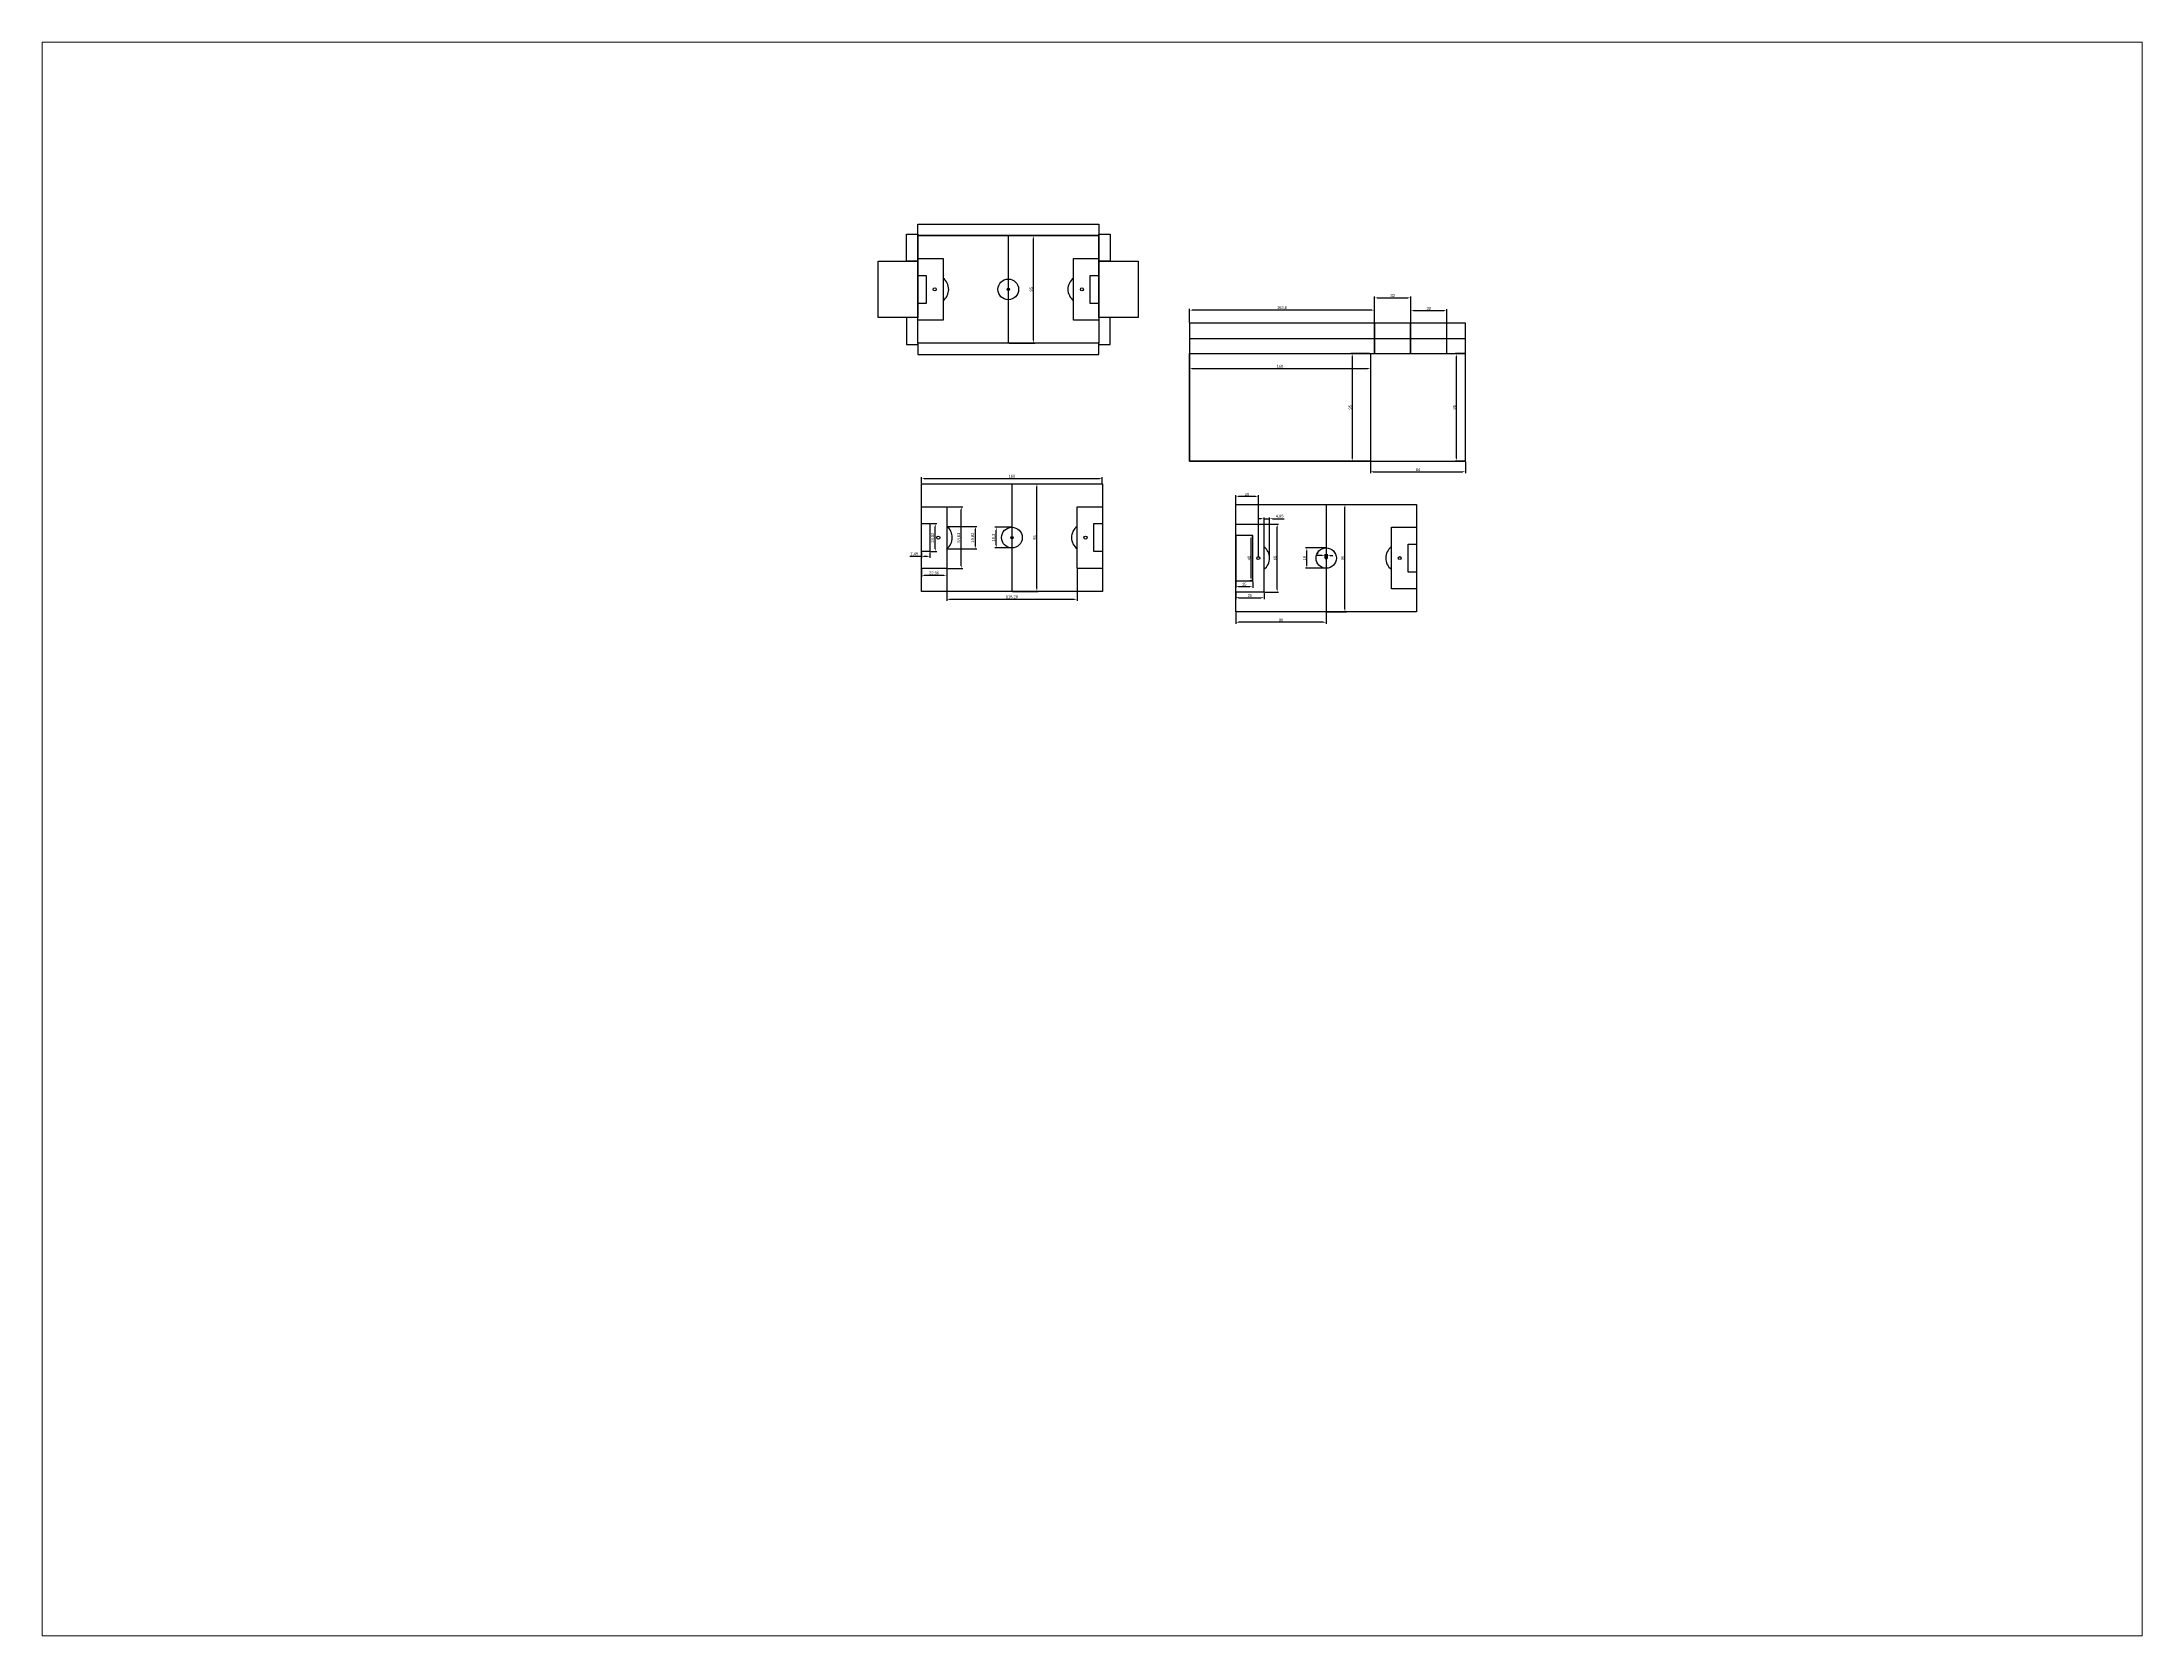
# Paper-space layout 'Layout1' of a CAD drawing. Header units: millimetres. Extents: x 26 to 231, y 20 to 176.
# The model-space entities are those that its viewports show. They can reach past a viewport. Long polylines and large blocks are cut down to what shows.
import ezdxf

# ---------------------------------------------------------------- set-up
doc = ezdxf.new("R2010")
doc.units = ezdxf.units.MM
doc.styles.get("Standard").update_dxf_attribs({"font": 'Arial.ttf'})
doc.dimstyles.new('ISO-25', dxfattribs={"dimtxt": 2.5, "dimasz": 2.5, "dimexe": 1.25, "dimexo": 0.625, "dimtad": 1, "dimtxsty": 'Standard', "dimcen": 2.5, "dimadec": 0, "dimazin": 0, "dimtfac": 1, "dimtmove": 0, "dimatfit": 3, "dimfxl": 1, "dimarcsym": 0})

# ---------------------------------------------------------------- blocks, each defined once
blk = doc.blocks.new('*D2')
at = {"color": 0, "lineweight": -2, "transparency": 16777216}
for p, q in [((1652.5, 2257.7), (1675.2, 2257.7)), ((1674, 2165.2), (1674, 2255.2)), ((1652.5, 2162.7), (1675.2, 2162.7))]:
    blk.add_line(p, q, dxfattribs=at)
at = {"color": 0, "transparency": 16777216}
for points in [[(1673.5, 2255.2), (1674.4, 2255.2), (1674, 2257.7)], [(1673.5, 2165.2), (1674.4, 2165.2), (1674, 2162.7)]]:
    blk.add_solid(points, dxfattribs=at)
at = {"layer": 'Defpoints', "color": 0, "transparency": 16777216}
for p in [(1651.8, 2257.7), (1674, 2257.7), (1651.8, 2162.7)]:
    blk.add_point(p, dxfattribs=at)
at = {"color": 0, "transparency": 16777216, "insert": (1672.1, 2210.2), "char_height": 2.5, "attachment_point": 5, "rotation": 90}
blk.add_mtext('95', dxfattribs=at)
blk = doc.blocks.new('*D5')
at = {"color": 0, "lineweight": -2, "transparency": 16777216}
for p, q in [((1655.7, 2038.2), (1678.4, 2038.2)), ((1677.1, 1945.7), (1677.1, 2035.7)), ((1655.7, 1943.2), (1678.4, 1943.2))]:
    blk.add_line(p, q, dxfattribs=at)
at = {"color": 0, "transparency": 16777216}
for points in [[(1676.7, 2035.7), (1677.6, 2035.7), (1677.1, 2038.2)], [(1676.7, 1945.7), (1677.6, 1945.7), (1677.1, 1943.2)]]:
    blk.add_solid(points, dxfattribs=at)
at = {"layer": 'Defpoints', "color": 0, "transparency": 16777216}
for p in [(1655, 2038.2), (1677.1, 2038.2), (1655, 1943.2)]:
    blk.add_point(p, dxfattribs=at)
at = {"color": 0, "transparency": 16777216, "insert": (1675.2, 1990.7), "char_height": 2.5, "attachment_point": 5, "rotation": 90}
blk.add_mtext('95', dxfattribs=at)
blk = doc.blocks.new('*D6')
at = {"color": 0, "lineweight": -2, "transparency": 16777216}
for p, q in [((1575, 2038.8), (1575, 2044.3)), ((1577.5, 2043.1), (1732.5, 2043.1)), ((1735, 2038.8), (1735, 2044.3))]:
    blk.add_line(p, q, dxfattribs=at)
at = {"color": 0, "transparency": 16777216}
for points in [[(1577.5, 2043.5), (1577.5, 2042.7), (1575, 2043.1)], [(1732.5, 2043.5), (1732.5, 2042.7), (1735, 2043.1)]]:
    blk.add_solid(points, dxfattribs=at)
at = {"layer": 'Defpoints', "color": 0, "transparency": 16777216}
for p in [(1735, 2043.1), (1575, 2038.2), (1735, 2038.2)]:
    blk.add_point(p, dxfattribs=at)
at = {"color": 0, "transparency": 16777216, "insert": (1655, 2045), "char_height": 2.5, "attachment_point": 5}
blk.add_mtext('160', dxfattribs=at)
blk = doc.blocks.new('*D7')
at = {"color": 0, "lineweight": -2, "transparency": 16777216}
for p, q in [((1598, 2018), (1611.5, 2018)), ((1610.3, 1965.9), (1610.3, 2015.5)), ((1598, 1963.4), (1611.5, 1963.4))]:
    blk.add_line(p, q, dxfattribs=at)
at = {"color": 0, "transparency": 16777216}
for points in [[(1609.9, 2015.5), (1610.7, 2015.5), (1610.3, 2018)], [(1609.9, 1965.9), (1610.7, 1965.9), (1610.3, 1963.4)]]:
    blk.add_solid(points, dxfattribs=at)
at = {"layer": 'Defpoints', "color": 0, "transparency": 16777216}
for p in [(1597.4, 2018), (1610.3, 2018), (1597.4, 1963.4)]:
    blk.add_point(p, dxfattribs=at)
at = {"color": 0, "transparency": 16777216, "insert": (1608.2, 1990.7), "char_height": 2.5, "attachment_point": 5, "rotation": 90}
blk.add_mtext('54,63', dxfattribs=at)
blk = doc.blocks.new('*D8')
at = {"color": 0, "lineweight": -2, "transparency": 16777216}
for p, q in [((1575, 1962.8), (1575, 1955.9)), ((1594.9, 1957.2), (1577.5, 1957.2)), ((1597.4, 1962.8), (1597.4, 1955.9))]:
    blk.add_line(p, q, dxfattribs=at)
at = {"color": 0, "transparency": 16777216}
for points in [[(1577.5, 1957.6), (1577.5, 1956.8), (1575, 1957.2)], [(1594.9, 1957.6), (1594.9, 1956.8), (1597.4, 1957.2)]]:
    blk.add_solid(points, dxfattribs=at)
at = {"layer": 'Defpoints', "color": 0, "transparency": 16777216}
for p in [(1575, 1963.4), (1575, 1957.2), (1597.4, 1963.4)]:
    blk.add_point(p, dxfattribs=at)
at = {"color": 0, "transparency": 16777216, "insert": (1586.2, 1959.3), "char_height": 2.5, "attachment_point": 5}
blk.add_mtext('22,36', dxfattribs=at)
blk = doc.blocks.new('*D9')
at = {"color": 0, "lineweight": -2, "transparency": 16777216}
for p, q in [((1583.1, 2003.1), (1588.5, 2003.1)), ((1587.3, 1980.8), (1587.3, 2000.6)), ((1583.1, 1978.3), (1588.5, 1978.3))]:
    blk.add_line(p, q, dxfattribs=at)
at = {"color": 0, "transparency": 16777216}
for points in [[(1586.9, 2000.6), (1587.7, 2000.6), (1587.3, 2003.1)], [(1586.9, 1980.8), (1587.7, 1980.8), (1587.3, 1978.3)]]:
    blk.add_solid(points, dxfattribs=at)
at = {"layer": 'Defpoints', "color": 0, "transparency": 16777216}
for p in [(1582.5, 2003.1), (1587.3, 2003.1), (1582.5, 1978.3)]:
    blk.add_point(p, dxfattribs=at)
at = {"color": 0, "transparency": 16777216, "insert": (1585.1, 1990.7), "char_height": 2.5, "attachment_point": 5, "rotation": 90}
blk.add_mtext('24,82', dxfattribs=at)
blk = doc.blocks.new('*D10')
at = {"color": 0, "lineweight": -2, "transparency": 16777216}
for p, q in [((1575, 1974.1), (1564.8, 1974.1)), ((1575, 1977.7), (1575, 1972.8)), ((1580, 1974.1), (1577.5, 1974.1)), ((1582.5, 1977.7), (1582.5, 1972.8))]:
    blk.add_line(p, q, dxfattribs=at)
at = {"color": 0, "transparency": 16777216}
for points in [[(1577.5, 1974.5), (1577.5, 1973.6), (1575, 1974.1)], [(1580, 1974.5), (1580, 1973.6), (1582.5, 1974.1)]]:
    blk.add_solid(points, dxfattribs=at)
at = {"layer": 'Defpoints', "color": 0, "transparency": 16777216}
for p in [(1575, 1978.3), (1575, 1974.1), (1582.5, 1978.3)]:
    blk.add_point(p, dxfattribs=at)
at = {"color": 0, "transparency": 16777216, "insert": (1568.7, 1976.2), "char_height": 2.5, "attachment_point": 5}
blk.add_mtext('7,45', dxfattribs=at)
blk = doc.blocks.new('*D11')
at = {"color": 0, "lineweight": -2, "transparency": 16777216}
for p, q in [((1598, 2000.6), (1624, 2000.6)), ((1622.8, 1983.3), (1622.8, 1998.1)), ((1598, 1980.8), (1624, 1980.8))]:
    blk.add_line(p, q, dxfattribs=at)
at = {"color": 0, "transparency": 16777216}
for points in [[(1622.3, 1998.1), (1623.2, 1998.1), (1622.8, 2000.6)], [(1622.3, 1983.3), (1623.2, 1983.3), (1622.8, 1980.8)]]:
    blk.add_solid(points, dxfattribs=at)
at = {"layer": 'Defpoints', "color": 0, "transparency": 16777216}
for p in [(1597.4, 2000.6), (1622.8, 2000.6), (1597.4, 1980.8)]:
    blk.add_point(p, dxfattribs=at)
at = {"color": 0, "transparency": 16777216, "insert": (1620.6, 1990.7), "char_height": 2.5, "attachment_point": 5, "rotation": 90}
blk.add_mtext('19,82', dxfattribs=at)
blk = doc.blocks.new('*D12')
at = {"color": 0, "lineweight": -2, "transparency": 16777216}
for p, q in [((1654.4, 1999.9), (1639.9, 1999.9)), ((1641.2, 1984.1), (1641.2, 1997.4)), ((1654.4, 1981.6), (1639.9, 1981.6))]:
    blk.add_line(p, q, dxfattribs=at)
at = {"color": 0, "transparency": 16777216}
for points in [[(1640.8, 1997.4), (1641.6, 1997.4), (1641.2, 1999.9)], [(1640.8, 1984.1), (1641.6, 1984.1), (1641.2, 1981.6)]]:
    blk.add_solid(points, dxfattribs=at)
at = {"layer": 'Defpoints', "color": 0, "transparency": 16777216}
for p in [(1641.2, 1999.9), (1655, 1999.9), (1655, 1981.6)]:
    blk.add_point(p, dxfattribs=at)
at = {"color": 0, "transparency": 16777216, "insert": (1639, 1990.7), "char_height": 2.5, "attachment_point": 5, "rotation": 90}
blk.add_mtext('18,3', dxfattribs=at)
blk = doc.blocks.new('*D13')
at = {"color": 0, "lineweight": -2, "transparency": 16777216}
for p, q in [((1597.4, 1962.8), (1597.4, 1934.8)), ((1712.7, 1962.8), (1712.7, 1934.8)), ((1710.2, 1936.1), (1599.9, 1936.1))]:
    blk.add_line(p, q, dxfattribs=at)
at = {"color": 0, "transparency": 16777216}
for points in [[(1599.9, 1936.5), (1599.9, 1935.7), (1597.4, 1936.1)], [(1710.2, 1936.5), (1710.2, 1935.7), (1712.7, 1936.1)]]:
    blk.add_solid(points, dxfattribs=at)
at = {"layer": 'Defpoints', "color": 0, "transparency": 16777216}
for p in [(1597.4, 1963.4), (1712.7, 1963.4), (1597.4, 1936.1)]:
    blk.add_point(p, dxfattribs=at)
at = {"color": 0, "transparency": 16777216, "insert": (1655, 1938.2), "char_height": 2.5, "attachment_point": 5}
blk.add_mtext('115,29', dxfattribs=at)
blk = doc.blocks.new('*D34')
at = {"color": 0, "lineweight": -2, "transparency": 16777216}
for p, q in [((1853, 1942), (1853, 1936.4)), ((1855.5, 1937.6), (1875.5, 1937.6)), ((1878, 1942), (1878, 1936.4))]:
    blk.add_line(p, q, dxfattribs=at)
at = {"color": 0, "transparency": 16777216}
for points in [[(1855.5, 1938.1), (1855.5, 1937.2), (1853, 1937.6)], [(1875.5, 1938.1), (1875.5, 1937.2), (1878, 1937.6)]]:
    blk.add_solid(points, dxfattribs=at)
at = {"layer": 'Defpoints', "color": 0, "transparency": 16777216}
for p in [(1853, 1942.6), (1878, 1942.6), (1878, 1937.6)]:
    blk.add_point(p, dxfattribs=at)
at = {"color": 0, "transparency": 16777216, "insert": (1865.5, 1939.5), "char_height": 2.5, "attachment_point": 5}
blk.add_mtext('25', dxfattribs=at)
blk = doc.blocks.new('*D35')
at = {"color": 0, "lineweight": -2, "transparency": 16777216}
for p, q in [((1878.6, 2002.6), (1890.9, 2002.6)), ((1889.6, 1945.1), (1889.6, 2000.1)), ((1878.6, 1942.6), (1890.9, 1942.6))]:
    blk.add_line(p, q, dxfattribs=at)
at = {"color": 0, "transparency": 16777216}
for points in [[(1889.2, 2000.1), (1890.1, 2000.1), (1889.6, 2002.6)], [(1889.2, 1945.1), (1890.1, 1945.1), (1889.6, 1942.6)]]:
    blk.add_solid(points, dxfattribs=at)
at = {"layer": 'Defpoints', "color": 0, "transparency": 16777216}
for p in [(1878, 2002.6), (1889.6, 2002.6), (1878, 1942.6)]:
    blk.add_point(p, dxfattribs=at)
at = {"color": 0, "transparency": 16777216, "insert": (1887.7, 1972.6), "char_height": 2.5, "attachment_point": 5, "rotation": 90}
blk.add_mtext('60', dxfattribs=at)
blk = doc.blocks.new('*D36')
at = {"color": 0, "lineweight": -2, "transparency": 16777216}
for p, q in [((1875.5, 2007.4), (1873, 2007.4)), ((1878, 1973.2), (1878, 2008.6)), ((1878, 2007.4), (1882.9, 2007.4)), ((1882.9, 1973.2), (1882.9, 2008.6)), ((1885.4, 2007.4), (1895.8, 2007.4))]:
    blk.add_line(p, q, dxfattribs=at)
at = {"color": 0, "transparency": 16777216}
for points in [[(1875.5, 2007.8), (1875.5, 2007), (1878, 2007.4)], [(1885.4, 2007.8), (1885.4, 2007), (1882.9, 2007.4)]]:
    blk.add_solid(points, dxfattribs=at)
at = {"layer": 'Defpoints', "color": 0, "transparency": 16777216}
for p in [(1882.9, 2007.4), (1878, 1972.6), (1882.9, 1972.6)]:
    blk.add_point(p, dxfattribs=at)
at = {"color": 0, "transparency": 16777216, "insert": (1891.8, 2009.5), "char_height": 2.5, "attachment_point": 5}
blk.add_mtext('4,95', dxfattribs=at)
blk = doc.blocks.new('*D37')
at = {"color": 0, "lineweight": -2, "transparency": 16777216}
for p, q in [((1853, 1973.2), (1853, 2028.3)), ((1870.5, 2027.1), (1855.5, 2027.1)), ((1873, 1973.2), (1873, 2028.3))]:
    blk.add_line(p, q, dxfattribs=at)
at = {"color": 0, "transparency": 16777216}
for points in [[(1855.5, 2027.5), (1855.5, 2026.7), (1853, 2027.1)], [(1870.5, 2027.5), (1870.5, 2026.7), (1873, 2027.1)]]:
    blk.add_solid(points, dxfattribs=at)
at = {"layer": 'Defpoints', "color": 0, "transparency": 16777216}
for p in [(1853, 2027.1), (1853, 1972.6), (1873, 1972.6)]:
    blk.add_point(p, dxfattribs=at)
at = {"color": 0, "transparency": 16777216, "insert": (1863, 2029), "char_height": 2.5, "attachment_point": 5}
blk.add_mtext('20', dxfattribs=at)
blk = doc.blocks.new('*D38')
at = {"color": 0, "lineweight": -2, "transparency": 16777216}
for p, q in [((1867.3, 1992.6), (1865.4, 1992.6)), ((1866.6, 1955.1), (1866.6, 1990.1)), ((1867.3, 1952.6), (1865.4, 1952.6))]:
    blk.add_line(p, q, dxfattribs=at)
at = {"color": 0, "transparency": 16777216}
for points in [[(1866.2, 1990.1), (1867, 1990.1), (1866.6, 1992.6)], [(1866.2, 1955.1), (1867, 1955.1), (1866.6, 1952.6)]]:
    blk.add_solid(points, dxfattribs=at)
at = {"layer": 'Defpoints', "color": 0, "transparency": 16777216}
for p in [(1866.6, 1992.6), (1868, 1992.6), (1868, 1952.6)]:
    blk.add_point(p, dxfattribs=at)
at = {"color": 0, "transparency": 16777216, "insert": (1864.7, 1972.6), "char_height": 2.5, "attachment_point": 5, "rotation": 90}
blk.add_mtext('40', dxfattribs=at)
blk = doc.blocks.new('*D39')
at = {"color": 0, "lineweight": -2, "transparency": 16777216}
for p, q in [((1853, 1952), (1853, 1946.3)), ((1868, 1952), (1868, 1946.3)), ((1855.5, 1947.6), (1865.5, 1947.6))]:
    blk.add_line(p, q, dxfattribs=at)
at = {"color": 0, "transparency": 16777216}
for points in [[(1855.5, 1948), (1855.5, 1947.2), (1853, 1947.6)], [(1865.5, 1948), (1865.5, 1947.2), (1868, 1947.6)]]:
    blk.add_solid(points, dxfattribs=at)
at = {"layer": 'Defpoints', "color": 0, "transparency": 16777216}
for p in [(1853, 1952.6), (1868, 1952.6), (1868, 1947.6)]:
    blk.add_point(p, dxfattribs=at)
at = {"color": 0, "transparency": 16777216, "insert": (1860.5, 1949.5), "char_height": 2.5, "attachment_point": 5}
blk.add_mtext('15', dxfattribs=at)
blk = doc.blocks.new('*D41')
at = {"color": 0, "lineweight": -2, "transparency": 16777216}
for p, q in [((1853, 1924.5), (1853, 1914.6)), ((1930.5, 1915.9), (1855.5, 1915.9)), ((1933, 1924.5), (1933, 1914.6))]:
    blk.add_line(p, q, dxfattribs=at)
at = {"color": 0, "transparency": 16777216}
for points in [[(1855.5, 1916.3), (1855.5, 1915.5), (1853, 1915.9)], [(1930.5, 1916.3), (1930.5, 1915.5), (1933, 1915.9)]]:
    blk.add_solid(points, dxfattribs=at)
at = {"layer": 'Defpoints', "color": 0, "transparency": 16777216}
for p in [(1853, 1925.1), (1853, 1915.9), (1933, 1925.1)]:
    blk.add_point(p, dxfattribs=at)
at = {"color": 0, "transparency": 16777216, "insert": (1893, 1917.8), "char_height": 2.5, "attachment_point": 5}
blk.add_mtext('80', dxfattribs=at)
blk = doc.blocks.new('*D44')
at = {"color": 0, "lineweight": -2, "transparency": 16777216}
for p, q in [((1932.3, 1981.6), (1914.6, 1981.6)), ((1915.9, 1966.1), (1915.9, 1979.1)), ((1932.3, 1963.6), (1914.6, 1963.6))]:
    blk.add_line(p, q, dxfattribs=at)
at = {"color": 0, "transparency": 16777216}
for points in [[(1915.5, 1979.1), (1916.3, 1979.1), (1915.9, 1981.6)], [(1915.5, 1966.1), (1916.3, 1966.1), (1915.9, 1963.6)]]:
    blk.add_solid(points, dxfattribs=at)
at = {"layer": 'Defpoints', "color": 0, "transparency": 16777216}
for p in [(1915.9, 1981.6), (1933, 1981.6), (1933, 1963.6)]:
    blk.add_point(p, dxfattribs=at)
at = {"color": 0, "transparency": 16777216, "insert": (1914, 1972.6), "char_height": 2.5, "attachment_point": 5, "rotation": 90}
blk.add_mtext('18', dxfattribs=at)
blk = doc.blocks.new('*D45')
at = {"color": 0, "lineweight": -2, "transparency": 16777216}
for p, q in [((1929.5, 1974.8), (1924.1, 1974.8)), ((1932, 1973.2), (1932, 1976.1)), ((1934, 1974.8), (1932, 1974.8)), ((1934, 1973.2), (1934, 1976.1)), ((1936.5, 1974.8), (1939, 1974.8))]:
    blk.add_line(p, q, dxfattribs=at)
at = {"color": 0, "transparency": 16777216}
for points in [[(1929.5, 1975.2), (1929.5, 1974.4), (1932, 1974.8)], [(1936.5, 1975.2), (1936.5, 1974.4), (1934, 1974.8)]]:
    blk.add_solid(points, dxfattribs=at)
at = {"layer": 'Defpoints', "color": 0, "transparency": 16777216}
for p in [(1932, 1974.8), (1932, 1972.6), (1934, 1972.6)]:
    blk.add_point(p, dxfattribs=at)
at = {"color": 0, "transparency": 16777216, "insert": (1925.5, 1976.7), "char_height": 2.5, "attachment_point": 5}
blk.add_mtext('2', dxfattribs=at)
blk = doc.blocks.new('*D51')
at = {"color": 0, "lineweight": -2, "transparency": 16777216}
for p, q in [((1812.1, 2152.7), (1812.1, 2139)), ((1814.6, 2140.3), (1969.6, 2140.3)), ((1972.1, 2152.7), (1972.1, 2139))]:
    blk.add_line(p, q, dxfattribs=at)
at = {"color": 0, "transparency": 16777216}
for points in [[(1814.6, 2140.7), (1814.6, 2139.8), (1812.1, 2140.3)], [(1969.6, 2140.7), (1969.6, 2139.8), (1972.1, 2140.3)]]:
    blk.add_solid(points, dxfattribs=at)
at = {"layer": 'Defpoints', "color": 0, "transparency": 16777216}
for p in [(1812.1, 2153.4), (1972.1, 2153.4), (1972.1, 2140.3)]:
    blk.add_point(p, dxfattribs=at)
at = {"color": 0, "transparency": 16777216, "insert": (1892.1, 2142.2), "char_height": 2.5, "attachment_point": 5}
blk.add_mtext('160', dxfattribs=at)
blk = doc.blocks.new('*D52')
at = {"color": 0, "lineweight": -2, "transparency": 16777216}
for p, q in [((1971.4, 2153.4), (1954.7, 2153.4)), ((1956, 2150.9), (1956, 2060.9)), ((1971.4, 2058.4), (1954.7, 2058.4))]:
    blk.add_line(p, q, dxfattribs=at)
at = {"color": 0, "transparency": 16777216}
for points in [[(1955.5, 2150.9), (1956.4, 2150.9), (1956, 2153.4)], [(1955.5, 2060.9), (1956.4, 2060.9), (1956, 2058.4)]]:
    blk.add_solid(points, dxfattribs=at)
at = {"layer": 'Defpoints', "color": 0, "transparency": 16777216}
for p in [(1972.1, 2153.4), (1956, 2058.4), (1972.1, 2058.4)]:
    blk.add_point(p, dxfattribs=at)
at = {"color": 0, "transparency": 16777216, "insert": (1954.1, 2105.9), "char_height": 2.5, "attachment_point": 5, "rotation": 90}
blk.add_mtext('95', dxfattribs=at)
blk = doc.blocks.new('*D53')
at = {"color": 0, "lineweight": -2, "transparency": 16777216}
for p, q in [((1812.1, 2181), (1812.1, 2193.1)), ((1973.2, 2191.8), (1814.6, 2191.8)), ((1975.7, 2181), (1975.7, 2193.1))]:
    blk.add_line(p, q, dxfattribs=at)
at = {"color": 0, "transparency": 16777216}
for points in [[(1814.6, 2192.2), (1814.6, 2191.4), (1812.1, 2191.8)], [(1973.2, 2192.2), (1973.2, 2191.4), (1975.7, 2191.8)]]:
    blk.add_solid(points, dxfattribs=at)
at = {"layer": 'Defpoints', "color": 0, "transparency": 16777216}
for p in [(1812.1, 2191.8), (1812.1, 2180.4), (1975.7, 2180.4)]:
    blk.add_point(p, dxfattribs=at)
at = {"color": 0, "transparency": 16777216, "insert": (1893.9, 2193.9), "char_height": 2.5, "attachment_point": 5}
blk.add_mtext('163,6', dxfattribs=at)
blk = doc.blocks.new('*D54')
at = {"color": 0, "lineweight": -2, "transparency": 16777216}
for p, q in [((1975.7, 2181), (1975.7, 2204)), ((1978.2, 2202.7), (2005.2, 2202.7)), ((2007.7, 2181), (2007.7, 2204))]:
    blk.add_line(p, q, dxfattribs=at)
at = {"color": 0, "transparency": 16777216}
for points in [[(1978.2, 2203.1), (1978.2, 2202.3), (1975.7, 2202.7)], [(2005.2, 2203.1), (2005.2, 2202.3), (2007.7, 2202.7)]]:
    blk.add_solid(points, dxfattribs=at)
at = {"layer": 'Defpoints', "color": 0, "transparency": 16777216}
for p in [(2007.7, 2202.7), (1975.7, 2180.4), (2007.7, 2180.4)]:
    blk.add_point(p, dxfattribs=at)
at = {"color": 0, "transparency": 16777216, "insert": (1991.7, 2204.6), "char_height": 2.5, "attachment_point": 5}
blk.add_mtext('32', dxfattribs=at)
blk = doc.blocks.new('*D55')
at = {"color": 0, "lineweight": -2, "transparency": 16777216}
for p, q in [((2007.7, 2181), (2007.7, 2192.8)), ((2010.2, 2191.5), (2037.2, 2191.5)), ((2039.7, 2181), (2039.7, 2192.8))]:
    blk.add_line(p, q, dxfattribs=at)
at = {"color": 0, "transparency": 16777216}
for points in [[(2010.2, 2191.9), (2010.2, 2191.1), (2007.7, 2191.5)], [(2037.2, 2191.9), (2037.2, 2191.1), (2039.7, 2191.5)]]:
    blk.add_solid(points, dxfattribs=at)
at = {"layer": 'Defpoints', "color": 0, "transparency": 16777216}
for p in [(2039.7, 2191.5), (2007.7, 2180.4), (2039.7, 2180.4)]:
    blk.add_point(p, dxfattribs=at)
at = {"color": 0, "transparency": 16777216, "insert": (2023.7, 2193.4), "char_height": 2.5, "attachment_point": 5}
blk.add_mtext('32', dxfattribs=at)
blk = doc.blocks.new('*D56')
at = {"color": 0, "lineweight": -2, "transparency": 16777216}
for p, q in [((1972.1, 2057.7), (1972.1, 2047.7)), ((1974.6, 2048.9), (2053.6, 2048.9)), ((2056.1, 2057.7), (2056.1, 2047.7))]:
    blk.add_line(p, q, dxfattribs=at)
at = {"color": 0, "transparency": 16777216}
for points in [[(1974.6, 2049.4), (1974.6, 2048.5), (1972.1, 2048.9)], [(2053.6, 2049.4), (2053.6, 2048.5), (2056.1, 2048.9)]]:
    blk.add_solid(points, dxfattribs=at)
at = {"layer": 'Defpoints', "color": 0, "transparency": 16777216}
for p in [(1972.1, 2058.4), (2056.1, 2058.4), (2056.1, 2048.9)]:
    blk.add_point(p, dxfattribs=at)
at = {"color": 0, "transparency": 16777216, "insert": (2014.1, 2050.8), "char_height": 2.5, "attachment_point": 5}
blk.add_mtext('84', dxfattribs=at)
blk = doc.blocks.new('*D57')
at = {"color": 0, "lineweight": -2, "transparency": 16777216}
for p, q in [((2055.4, 2153.4), (2047, 2153.4)), ((2048.2, 2060.9), (2048.2, 2150.9)), ((2055.4, 2058.4), (2047, 2058.4))]:
    blk.add_line(p, q, dxfattribs=at)
at = {"color": 0, "transparency": 16777216}
for points in [[(2047.8, 2150.9), (2048.6, 2150.9), (2048.2, 2153.4)], [(2047.8, 2060.9), (2048.6, 2060.9), (2048.2, 2058.4)]]:
    blk.add_solid(points, dxfattribs=at)
at = {"layer": 'Defpoints', "color": 0, "transparency": 16777216}
for p in [(2048.2, 2153.4), (2056.1, 2153.4), (2056.1, 2058.4)]:
    blk.add_point(p, dxfattribs=at)
at = {"color": 0, "transparency": 16777216, "insert": (2046.3, 2105.9), "char_height": 2.5, "attachment_point": 5, "rotation": 90}
blk.add_mtext('95', dxfattribs=at)
blk = doc.blocks.new('*D58')
at = {"color": 0, "lineweight": -2, "transparency": 16777216}
for p, q in [((1933.6, 2020.1), (1950.8, 2020.1)), ((1949.6, 1927.6), (1949.6, 2017.6)), ((1933.6, 1925.1), (1950.8, 1925.1))]:
    blk.add_line(p, q, dxfattribs=at)
at = {"color": 0, "transparency": 16777216}
for points in [[(1949.2, 2017.6), (1950, 2017.6), (1949.6, 2020.1)], [(1949.2, 1927.6), (1950, 1927.6), (1949.6, 1925.1)]]:
    blk.add_solid(points, dxfattribs=at)
at = {"layer": 'Defpoints', "color": 0, "transparency": 16777216}
for p in [(1933, 2020.1), (1949.6, 2020.1), (1933, 1925.1)]:
    blk.add_point(p, dxfattribs=at)
at = {"color": 0, "transparency": 16777216, "insert": (1947.7, 1972.6), "char_height": 2.5, "attachment_point": 5, "rotation": 90}
blk.add_mtext('95', dxfattribs=at)

msp = doc.modelspace()

# ---------------------------------------------------------------- linework, layer by layer
for p, q in [((1651.84, 2257.674), (1651.84, 2162.674)), ((1975.662, 2153.35), (2056.062, 2153.35)), ((1655.037, 2038.224), (1655.037, 1943.224)), ((1932.969, 2020.116), (1932.969, 1925.116))]:
    msp.add_line(p, q)
for points in [[(1571.84, 2257.674), (1571.84, 2267.674), (1731.84, 2267.674), (1731.84, 2257.674), (1571.84, 2257.674)], [(1571.84, 2235.174), (1561.84, 2235.174), (1561.84, 2258.874), (1571.84, 2258.874), (1571.84, 2235.174)], [(1571.84, 2257.674), (1731.84, 2257.674), (1731.84, 2162.674), (1571.84, 2162.674), (1571.84, 2257.674)], [(1731.84, 2235.174), (1731.84, 2258.874), (1741.84, 2258.874), (1741.84, 2235.174), (1731.84, 2235.174)], [(1536.84, 2210.174), (1536.84, 2235.174), (1571.84, 2235.174), (1571.84, 2210.174), (1571.84, 2185.174), (1536.84, 2185.174), (1536.84, 2235.174)], [(1594.196, 2237.49), (1594.196, 2182.858), (1571.84, 2182.858), (1571.84, 2237.49), (1594.196, 2237.49)], [(1709.483, 2182.858), (1709.483, 2237.49), (1731.84, 2237.49), (1731.84, 2182.858), (1709.483, 2182.858)], [(1731.84, 2210.174), (1731.84, 2235.174), (1766.84, 2235.174), (1766.84, 2210.174), (1766.84, 2185.174), (1731.84, 2185.174), (1731.84, 2235.174)], [(1571.84, 2222.585), (1571.84, 2222.585), (1579.292, 2222.585), (1579.292, 2197.762), (1571.84, 2197.762), (1571.84, 2222.585)], [(1731.84, 2197.762), (1731.84, 2197.762), (1724.387, 2197.762), (1724.387, 2222.585), (1731.84, 2222.585), (1731.84, 2197.762)], [(1571.84, 2185.174), (1561.84, 2185.174), (1561.84, 2161.474), (1571.84, 2161.474)], [(1731.84, 2161.474), (1741.84, 2161.474), (1741.84, 2185.174), (1731.84, 2185.174), (1731.84, 2162.674)], [(1812.062, 2180.35), (1812.062, 2058.35), (2056.062, 2058.35), (2056.062, 2180.35), (1812.062, 2180.35)], [(1972.062, 2153.35), (1975.662, 2153.35), (1975.662, 2180.35), (1812.062, 2180.35), (1812.062, 2153.35), (1972.062, 2153.35)], [(1975.662, 2153.35), (2007.662, 2153.35), (2007.662, 2180.35), (1975.662, 2180.35), (1975.662, 2153.35)], [(2007.662, 2153.35), (2039.662, 2153.35), (2039.662, 2180.35), (2007.662, 2180.35), (2007.662, 2153.35)], [(1571.84, 2162.674), (1571.84, 2152.674), (1731.84, 2152.674), (1731.84, 2162.674), (1571.84, 2162.674)], [(1812.062, 2166.85), (2056.062, 2166.85)], [(1812.062, 2153.35), (1972.062, 2153.35), (1972.062, 2058.35), (1812.062, 2058.35), (1812.062, 2153.35)], [(1575.037, 2038.224), (1735.037, 2038.224), (1735.037, 1943.224), (1575.037, 1943.224), (1575.037, 2038.224)], [(1597.393, 2018.04), (1597.393, 1963.408), (1575.037, 1963.408), (1575.037, 2018.04), (1597.393, 2018.04)], [(1712.68, 1963.408), (1712.68, 2018.04), (1735.037, 2018.04), (1735.037, 1963.408), (1712.68, 1963.408)], [(1852.969, 2020.116), (2012.969, 2020.116), (2012.969, 1925.116), (1852.969, 1925.116), (1852.969, 2020.116)], [(1575.037, 2003.135), (1575.037, 2003.135), (1582.489, 2003.135), (1582.489, 1978.313), (1575.037, 1978.313), (1575.037, 2003.135)], [(1735.037, 1978.313), (1735.037, 1978.313), (1727.584, 1978.313), (1727.584, 2003.135), (1735.037, 2003.135), (1735.037, 1978.313)], [(1852.969, 1942.616), (1852.969, 2002.616), (1877.969, 2002.616), (1877.969, 1942.616), (1852.969, 1942.616)], [(1852.969, 1992.616), (1852.969, 1952.616), (1867.969, 1952.616), (1867.969, 1992.616), (1852.969, 1992.616)], [(1990.612, 1945.3), (1990.612, 1999.932), (2012.969, 1999.932), (2012.969, 1945.3), (1990.612, 1945.3)], [(2012.969, 1960.204), (2012.969, 1960.204), (2005.517, 1960.204), (2005.517, 1985.027), (2012.969, 1985.027), (2012.969, 1960.204)]]:
    msp.add_lwpolyline(points)
for centre, radius in [((1586.744, 2210.174), 1.355), ((1651.84, 2210.174), 9.15), ((1651.84, 2210.174), 1), ((1716.935, 2210.174), 1.355), ((1589.941, 1990.724), 1.355), ((1655.037, 1990.724), 9.15), ((1655.037, 1990.724), 1), ((1720.132, 1990.724), 1.355), ((1872.969, 1972.616), 1.355), ((1932.969, 1972.616), 9), ((1932.969, 1972.616), 1), ((1998.064, 1972.616), 1.355)]:
    msp.add_circle(centre, radius)
for centre, start, end in [((1586.744, 2210.174), 306.948211, 53.051789), ((1716.935, 2210.174), 126.948211, 233.051789), ((1589.941, 1990.724), 306.948211, 53.051789), ((1720.132, 1990.724), 126.948211, 233.051789), ((1870.517, 1972.616), 306.948211, 53.051789), ((1998.064, 1972.616), 126.948211, 233.051789)]:
    msp.add_arc(centre, 12.398, start, end)

# ---------------------------------------------------------------- dimensions: what is measured, and where the dimension line sits
for base, p1, p2, picture, middle in [((1673.952, 2257.674), (1651.84, 2162.674), (1651.84, 2257.674), '*D2', (1672.051, 2210.174)), ((1949.572, 2020.116), (1932.969, 1925.116), (1932.969, 2020.116), '*D58', (1947.67, 1972.616))]:
    dim = msp.add_linear_dim(base=base, p1=p1, p2=p2, angle=90, dimstyle='ISO-25')
    dim.commit()
    dim.dimension.update_dxf_attribs({"geometry": picture, "text_midpoint": middle})
at = {"color": 1}
for base, p1, p2, picture, middle in [((1812.062, 2191.818), (1975.662, 2180.35), (1812.062, 2180.35), '*D53', (1893.862, 2193.945)), ((2007.662, 2202.718), (1975.662, 2180.35), (2007.662, 2180.35), '*D54', (1991.662, 2204.62)), ((2039.662, 2191.523), (2007.662, 2180.35), (2039.662, 2180.35), '*D55', (2023.662, 2193.425)), ((1972.062, 2140.262), (1812.062, 2153.35), (1972.062, 2153.35), '*D51', (1892.062, 2142.164)), ((1735.037, 2043.094), (1575.037, 2038.224), (1735.037, 2038.224), '*D6', (1655.037, 2044.995)), ((2056.062, 2048.936), (1972.062, 2058.35), (2056.062, 2058.35), '*D56', (2014.062, 2050.837)), ((1852.969, 2027.083), (1872.969, 1972.616), (1852.969, 1972.616), '*D37', (1862.969, 2028.985)), ((1882.915, 2007.4), (1877.969, 1972.616), (1882.915, 1972.616), '*D36', (1891.846, 2009.527)), ((1575.037, 1974.061), (1582.489, 1978.313), (1575.037, 1978.313), '*D10', (1568.666, 1976.183)), ((1931.969, 1974.816), (1933.969, 1972.616), (1931.969, 1972.616), '*D45', (1925.516, 1976.696)), ((1575.037, 1957.186), (1597.393, 1963.408), (1575.037, 1963.408), '*D8', (1586.215, 1959.313)), ((1597.393, 1936.093), (1712.68, 1963.408), (1597.393, 1963.408), '*D13', (1655.037, 1938.22)), ((1867.969, 1947.572), (1852.969, 1952.616), (1867.969, 1952.616), '*D39', (1860.469, 1949.473)), ((1877.969, 1937.642), (1852.969, 1942.616), (1877.969, 1942.616), '*D34', (1865.469, 1939.544)), ((1852.969, 1915.883), (1932.969, 1925.116), (1852.969, 1925.116), '*D41', (1892.969, 1917.785))]:
    dim = msp.add_linear_dim(base=base, p1=p1, p2=p2, dimstyle='ISO-25', dxfattribs=at)
    dim.commit()
    dim.dimension.update_dxf_attribs({"geometry": picture, "text_midpoint": middle})
for base, p1, p2, picture, middle in [((1955.96, 2058.35), (1972.062, 2153.35), (1972.062, 2058.35), '*D52', (1954.058, 2105.85)), ((2048.208, 2153.35), (2056.062, 2058.35), (2056.062, 2153.35), '*D57', (2046.306, 2105.85)), ((1677.149, 2038.224), (1655.037, 1943.224), (1655.037, 2038.224), '*D5', (1675.248, 1990.724)), ((1610.291, 2018.04), (1597.393, 1963.408), (1597.393, 2018.04), '*D7', (1608.164, 1990.724)), ((1587.27, 2003.135), (1582.489, 1978.313), (1582.489, 2003.135), '*D9', (1585.143, 1990.724)), ((1641.177, 1999.874), (1655.037, 1981.574), (1655.037, 1999.874), '*D12', (1639.049, 1990.724)), ((1866.6, 1992.616), (1867.969, 1952.616), (1867.969, 1992.616), '*D38', (1864.699, 1972.616)), ((1889.643, 2002.616), (1877.969, 1942.616), (1877.969, 2002.616), '*D35', (1887.742, 1972.616)), ((1915.868, 1981.616), (1932.969, 1963.616), (1932.969, 1981.616), '*D44', (1913.966, 1972.616))]:
    dim = msp.add_linear_dim(base=base, p1=p1, p2=p2, angle=90, dimstyle='ISO-25', dxfattribs=at)
    dim.commit()
    dim.dimension.update_dxf_attribs({"geometry": picture, "text_midpoint": middle})
dim = msp.add_aligned_dim(p1=(1597.393, 1980.816), p2=(1597.393, 2000.632), distance=-25.367, dimstyle='ISO-25', dxfattribs=at)
dim.commit()
dim.dimension.update_dxf_attribs({"geometry": '*D11', "text_midpoint": (1620.633, 1990.724)})

psp = doc.layouts.get("Layout1")

# ---------------------------------------------------------------- viewports
at = {"layer": '0', "lineweight": 211}
psp.add_viewport(center=(128.5, 97.5), size=(205.6, 156), view_center_point=(1725.87, 1724.279), view_height=1409.14076, dxfattribs=at)

doc.saveas('drawing.dxf')
